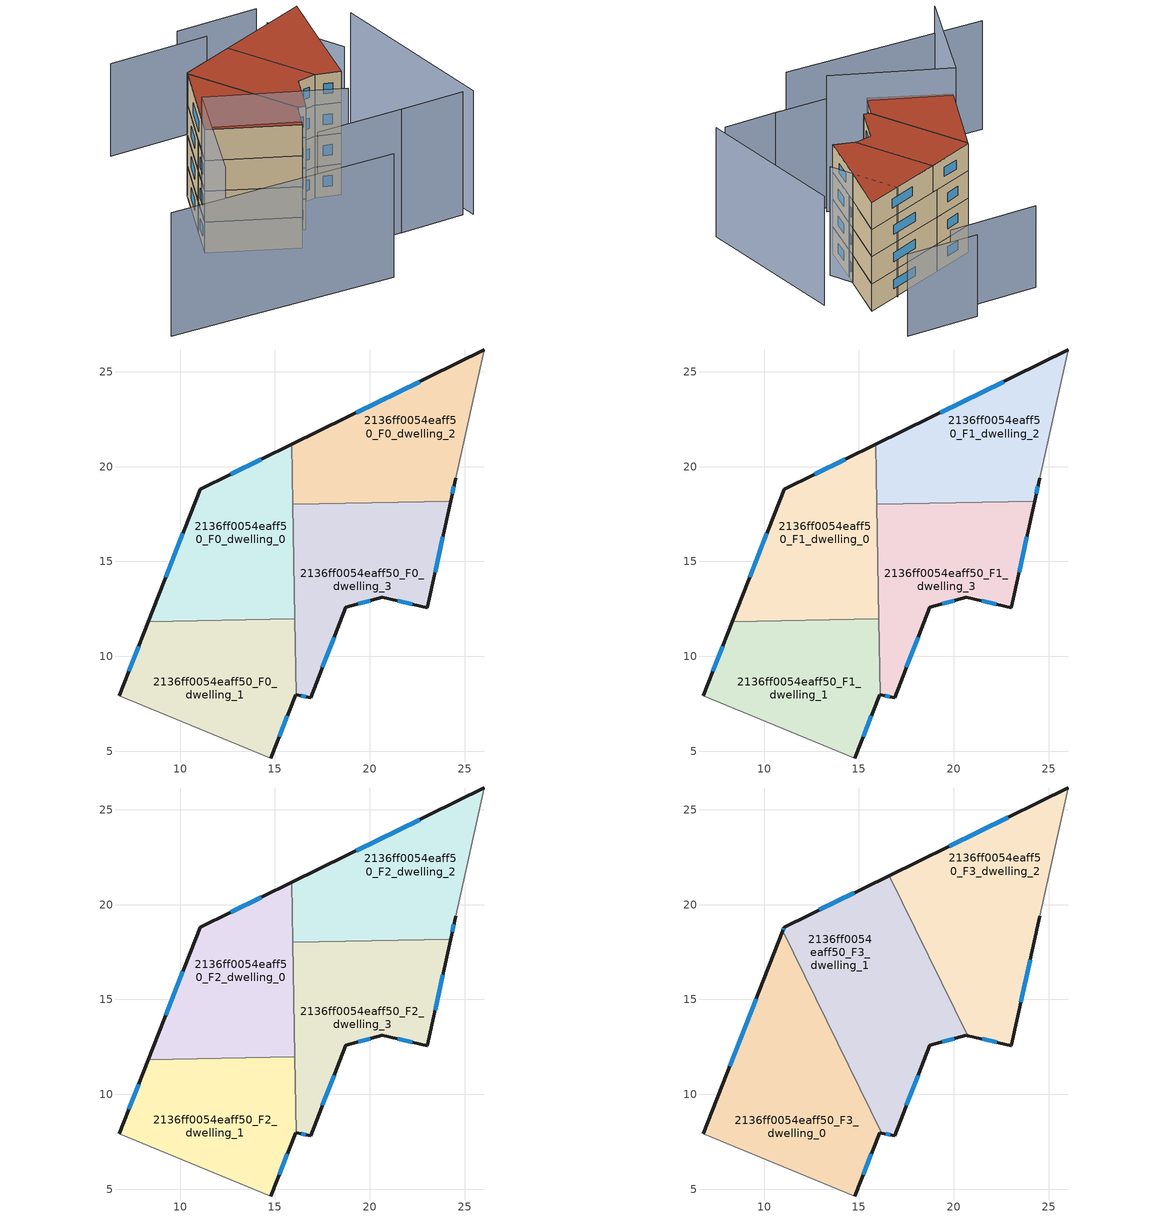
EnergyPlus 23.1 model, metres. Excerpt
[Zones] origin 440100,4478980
2136ff0054eaff50_F0_dwelling_0
 floor ground (EU_floor_Construction): 15.88,21.18 16.05,11.98 8.33,11.84 11.05,18.82 z0
 wall outside (EU_wall_Construction): 15.88,21.18 11.05,18.82 8.33,11.84 z0:3
 wall to 2136ff0054eaff50_F0_dwelling_1 (EU_wall_Construction): 8.33,11.84 16.05,11.98 z0:3
 wall to 2136ff0054eaff50_F0_dwelling_3 (EU_wall_Construction): 16.05,11.98 15.94,18.02 z0:3
 wall to 2136ff0054eaff50_F0_dwelling_2 (EU_wall_Construction): 15.94,18.02 15.88,21.18 z0:3
 window (EU_Window_Construction): 10.14,16.48 9.24,14.17 / 14.27,20.39 12.67,19.61 z1:2
2136ff0054eaff50_F0_dwelling_1
 floor ground (EU_floor_Construction): 16.05,11.98 16.12,7.97 16.1,7.97 14.79,4.64 6.79,7.92 8.33,11.84 z0
 wall outside (EU_wall_Construction): 8.33,11.84 6.79,7.92 / 14.79,4.64 16.1,7.97 16.12,7.97 z0:3
 wall adiabatic (EU_wall_Construction): 6.79,7.92 14.79,4.64 z0:3
 wall to 2136ff0054eaff50_F0_dwelling_3 (EU_wall_Construction): 16.12,7.97 16.05,11.98 z0:3
 window (EU_Window_Construction): 7.81,10.53 7.31,9.23 / 15.23,5.76 15.66,6.86 z1:2
2136ff0054eaff50_F0_dwelling_2
 floor ground (EU_floor_Construction): 26.03,26.14 24.51,19.37 24.25,18.17 15.94,18.02 15.88,21.18 z0
 wall outside (EU_wall_Construction): 26.03,26.14 15.88,21.18 / 24.25,18.17 24.51,19.37 z0:3
 wall adiabatic (EU_wall_Construction): 24.51,19.37 26.03,26.14 z0:3
 wall to 2136ff0054eaff50_F0_dwelling_3 (EU_wall_Construction): 15.94,18.02 24.25,18.17 z0:3
 window (EU_Window_Construction): 22.64,24.48 19.27,22.84 / 24.34,18.57 24.43,18.97 z1:2
2136ff0054eaff50_F0_dwelling_3
 floor ground (EU_floor_Construction): 24.25,18.17 23.03,12.57 20.66,13.11 18.74,12.59 16.88,7.82 16.12,7.97 15.94,18.02 z0
 wall outside (EU_wall_Construction): 16.12,7.97 16.88,7.82 18.74,12.59 20.66,13.11 23.03,12.57 24.25,18.17 z0:3
 window (EU_Window_Construction): 17.5,9.42 18.11,11 / 16.38,7.92 16.62,7.87 / 23.44,14.44 23.85,16.3 / 21.46,12.93 22.24,12.75 / 19.38,12.77 20.02,12.94 z1:2
2136ff0054eaff50_F1_dwelling_0
 floor to 2136ff0054eaff50_F0_dwelling_0 (EU_floor_Construction): 15.88,21.18 16.05,11.98 8.33,11.84 11.05,18.82 z3
 wall outside (EU_wall_Construction): 15.88,21.18 11.05,18.82 8.33,11.84 z3:6
 wall to 2136ff0054eaff50_F1_dwelling_1 (EU_wall_Construction): 8.33,11.84 16.05,11.98 z3:6
 wall to 2136ff0054eaff50_F1_dwelling_3 (EU_wall_Construction): 16.05,11.98 15.94,18.02 z3:6
 wall to 2136ff0054eaff50_F1_dwelling_2 (EU_wall_Construction): 15.94,18.02 15.88,21.18 z3:6
 window (EU_Window_Construction): 10.14,16.48 9.24,14.17 / 14.27,20.39 12.67,19.61 z4:5
2136ff0054eaff50_F1_dwelling_1
 floor to 2136ff0054eaff50_F0_dwelling_1 (EU_floor_Construction): 16.05,11.98 16.12,7.97 16.1,7.97 14.79,4.64 6.79,7.92 8.33,11.84 z3
 wall outside (EU_wall_Construction): 8.33,11.84 6.79,7.92 / 14.79,4.64 16.1,7.97 16.12,7.97 z3:6
 wall adiabatic (EU_wall_Construction): 6.79,7.92 14.79,4.64 z3:6
 wall to 2136ff0054eaff50_F1_dwelling_3 (EU_wall_Construction): 16.12,7.97 16.05,11.98 z3:6
 window (EU_Window_Construction): 7.81,10.53 7.31,9.23 / 15.23,5.76 15.66,6.86 z4:5
2136ff0054eaff50_F1_dwelling_2
 floor to 2136ff0054eaff50_F0_dwelling_2 (EU_floor_Construction): 26.03,26.14 24.51,19.37 24.25,18.17 15.94,18.02 15.88,21.18 z3
 wall outside (EU_wall_Construction): 26.03,26.14 15.88,21.18 / 24.25,18.17 24.51,19.37 z3:6
 wall adiabatic (EU_wall_Construction): 24.51,19.37 26.03,26.14 z3:6
 wall to 2136ff0054eaff50_F1_dwelling_3 (EU_wall_Construction): 15.94,18.02 24.25,18.17 z3:6
 window (EU_Window_Construction): 22.64,24.48 19.27,22.84 / 24.34,18.57 24.43,18.97 z4:5
2136ff0054eaff50_F1_dwelling_3
 floor to 2136ff0054eaff50_F0_dwelling_3 (EU_floor_Construction): 24.25,18.17 23.03,12.57 20.66,13.11 18.74,12.59 16.88,7.82 16.12,7.97 15.94,18.02 z3
 wall outside (EU_wall_Construction): 16.12,7.97 16.88,7.82 18.74,12.59 20.66,13.11 23.03,12.57 24.25,18.17 z3:6
 window (EU_Window_Construction): 17.5,9.42 18.11,11 / 16.38,7.92 16.62,7.87 / 23.44,14.44 23.85,16.3 / 21.46,12.93 22.24,12.75 / 19.38,12.77 20.02,12.94 z4:5
2136ff0054eaff50_F2_dwelling_0
 floor to 2136ff0054eaff50_F1_dwelling_0 (EU_floor_Construction): 15.88,21.18 16.05,11.98 8.33,11.84 11.05,18.82 z6
 wall outside (EU_wall_Construction): 15.88,21.18 11.05,18.82 8.33,11.84 z6:9
 wall to 2136ff0054eaff50_F2_dwelling_1 (EU_wall_Construction): 8.33,11.84 16.05,11.98 z6:9
 wall to 2136ff0054eaff50_F2_dwelling_3 (EU_wall_Construction): 16.05,11.98 15.94,18.02 z6:9
 wall to 2136ff0054eaff50_F2_dwelling_2 (EU_wall_Construction): 15.94,18.02 15.88,21.18 z6:9
 window (EU_Window_Construction): 10.14,16.48 9.24,14.17 / 14.27,20.39 12.67,19.61 z7:8
2136ff0054eaff50_F2_dwelling_1
 floor to 2136ff0054eaff50_F1_dwelling_1 (EU_floor_Construction): 16.05,11.98 16.12,7.97 16.1,7.97 14.79,4.64 6.79,7.92 8.33,11.84 z6
 wall outside (EU_wall_Construction): 8.33,11.84 6.79,7.92 / 14.79,4.64 16.1,7.97 16.12,7.97 z6:9
 wall adiabatic (EU_wall_Construction): 6.79,7.92 14.79,4.64 z6:9
 wall to 2136ff0054eaff50_F2_dwelling_3 (EU_wall_Construction): 16.12,7.97 16.05,11.98 z6:9
 window (EU_Window_Construction): 7.81,10.53 7.31,9.23 / 15.23,5.76 15.66,6.86 z7:8
2136ff0054eaff50_F2_dwelling_2
 floor to 2136ff0054eaff50_F1_dwelling_2 (EU_floor_Construction): 26.03,26.14 24.51,19.37 24.25,18.17 15.94,18.02 15.88,21.18 z6
 wall outside (EU_wall_Construction): 26.03,26.14 15.88,21.18 / 24.25,18.17 24.51,19.37 z6:9
 wall adiabatic (EU_wall_Construction): 24.51,19.37 26.03,26.14 z6:9
 wall to 2136ff0054eaff50_F2_dwelling_3 (EU_wall_Construction): 15.94,18.02 24.25,18.17 z6:9
 window (EU_Window_Construction): 22.64,24.48 19.27,22.84 / 24.34,18.57 24.43,18.97 z7:8
2136ff0054eaff50_F2_dwelling_3
 floor to 2136ff0054eaff50_F1_dwelling_3 (EU_floor_Construction): 24.25,18.17 23.03,12.57 20.66,13.11 18.74,12.59 16.88,7.82 16.12,7.97 15.94,18.02 z6
 wall outside (EU_wall_Construction): 16.12,7.97 16.88,7.82 18.74,12.59 20.66,13.11 23.03,12.57 24.25,18.17 z6:9
 window (EU_Window_Construction): 17.5,9.42 18.11,11 / 16.38,7.92 16.62,7.87 / 23.44,14.44 23.85,16.3 / 21.46,12.93 22.24,12.75 / 19.38,12.77 20.02,12.94 z7:8
2136ff0054eaff50_F3_dwelling_0
 floor to 2136ff0054eaff50_F2_dwelling_1 (EU_floor_Construction): 14.24,11.95 16.12,8.09 16.12,7.97 16.1,7.97 14.79,4.64 6.79,7.92 8.33,11.84 z9
 floor to 2136ff0054eaff50_F2_dwelling_0 (EU_floor_Construction): 10.98,18.62 14.24,11.95 8.33,11.84 z9
 wall outside (EU_wall_Construction): 14.79,4.64 16.1,7.97 16.19,7.96 / 10.98,18.62 6.79,7.92 z9:12
 wall to 2136ff0054eaff50_F3_dwelling_1 (EU_wall_Construction): 16.19,7.96 10.98,18.62 z9:12
 wall adiabatic (EU_wall_Construction): 6.79,7.92 14.79,4.64 z9:12
 window (EU_Window_Construction): 15.23,5.76 15.66,6.86 / 9.58,15.04 8.19,11.49 z10:11
 roof outside (EU_roof_Construction): 14.79,4.64 16.1,7.97 16.19,7.96 10.98,18.62 6.79,7.92 z12
2136ff0054eaff50_F3_dwelling_1
 floor to 2136ff0054eaff50_F2_dwelling_0 (EU_floor_Construction): 15.88,21.18 16.05,11.98 14.24,11.95 10.98,18.62 11.05,18.82 z9
 floor to 2136ff0054eaff50_F2_dwelling_3 (EU_floor_Construction): 18.3,18.06 20.73,13.1 20.66,13.11 18.74,12.59 16.88,7.82 16.19,7.96 16.12,8.09 15.94,18.02 z9
 floor to 2136ff0054eaff50_F2_dwelling_2 (EU_floor_Construction): 16.6,21.53 18.3,18.06 15.94,18.02 15.88,21.18 z9
 floor to 2136ff0054eaff50_F2_dwelling_1 (EU_floor_Construction): 16.05,11.98 16.12,8.09 14.24,11.95 z9
 wall outside (EU_wall_Construction): 16.19,7.96 16.88,7.82 18.74,12.59 20.66,13.11 20.73,13.1 / 16.6,21.53 11.05,18.82 10.98,18.62 z9:12
 wall to 2136ff0054eaff50_F3_dwelling_2 (EU_wall_Construction): 20.73,13.1 16.6,21.53 z9:12
 window (EU_Window_Construction): 17.5,9.42 18.11,11 / 16.42,7.91 16.65,7.87 / 11.03,18.75 11,18.68 / 14.75,20.62 12.91,19.72 / 19.38,12.77 20.02,12.94 z10:11
 roof outside (EU_roof_Construction): 16.88,7.82 18.74,12.59 20.66,13.11 20.73,13.1 16.6,21.53 11.05,18.82 10.98,18.62 16.19,7.96 z12
2136ff0054eaff50_F3_dwelling_2
 floor to 2136ff0054eaff50_F2_dwelling_2 (EU_floor_Construction): 26.03,26.14 24.51,19.37 24.25,18.17 18.3,18.06 16.6,21.53 z9
 floor to 2136ff0054eaff50_F2_dwelling_3 (EU_floor_Construction): 24.25,18.17 23.03,12.57 20.73,13.1 18.3,18.06 z9
 wall outside (EU_wall_Construction): 26.03,26.14 16.6,21.53 / 20.73,13.1 23.03,12.57 24.51,19.37 z9:12
 wall adiabatic (EU_wall_Construction): 24.51,19.37 26.03,26.14 z9:12
 window (EU_Window_Construction): 22.88,24.6 19.75,23.07 / 23.53,14.84 24.02,17.1 / 21.5,12.92 22.26,12.75 z10:11
 roof outside (EU_roof_Construction): 23.03,12.57 24.51,19.37 26.03,26.14 16.6,21.53 20.73,13.1 z12
shading: -3.94,-5.5 18.99,-4.38 / 15.23,2.69 24.47,3.27 / 23.93,3.22 30.42,3.81 / 31.29,3.53 29.51,22.62 / 25.69,16.87 22.15,24.4 z0:12; 1.64,-5.23 6.72,8.33 / 6.72,8.33 18.88,3.77 z0:15; 25.67,32.88 17.39,32.18 / 19.18,30.02 9.07,29.16 z0:9
[Building]
EU S2 Campaign: North Axis=0; Terrain=City; Solar Distribution=FullExterior
[Site:Location]
Madrid: Latitude=40.5; Longitude=-3.5; Time Zone=1; Elevation=609
[SizingPeriod:WeatherFileDays]
AnnualSizingPeriod: Begin Month=1; Begin Day of Month=1; End Month=12; End Day of Month=31; Day of Week for Start Day=Monday; Use Weather File Daylight Saving Period=No; Use Weather File Rain and Snow Indicators=No
[MATERIAL]
EU_InternalMass_Material: Roughness=MediumRough; Thickness=0.1; Conductivity=1; Density=1800; Specific Heat=900; Thermal Absorptance=0.9; Solar Absorptance=0.7; Visible Absorptance=0.7
[MATERIAL:NOMASS] Roughness=MediumRough; Thermal Absorptance=0.9; Solar Absorptance=0.7; Visible Absorptance=0.7
Name | Thermal Resistance
EU_wall_NoMass | 0.459673
EU_roof_NoMass | 0.495815
EU_floor_NoMass | 0.788942
[WINDOWMATERIAL:SIMPLEGLAZINGSYSTEM]
EU_Window_SimpleGlazing: UFactor=4.26103; Solar Heat Gain Coefficient=0.85; Visible Transmittance=0.85
[CONSTRUCTION]
EU_wall_Construction: EU_wall_NoMass
EU_roof_Construction: EU_roof_NoMass
EU_floor_Construction: EU_floor_NoMass
EU_InternalMass_Construction: EU_InternalMass_Material
EU_Window_Construction: EU_Window_SimpleGlazing
[ZONE] Type=1; Multiplier=1; Ceiling Height=autocalculate; Floor Area=autocalculate; Part of Total Floor Area=Yes
Name | Volume
2136ff0054eaff50_F0_dwelling_0; 2136ff0054eaff50_F1_dwelling_0; 2136ff0054eaff50_F2_dwelling_0 | 147.5
2136ff0054eaff50_F3_dwelling_0 | 196.664
2136ff0054eaff50_F0_dwelling_1; 2136ff0054eaff50_F1_dwelling_1; 2136ff0054eaff50_F2_dwelling_1; 2136ff0054eaff50_F0_dwelling_3; 2136ff0054eaff50_F1_dwelling_3; 2136ff0054eaff50_F2_dwelling_3 | 147.491
2136ff0054eaff50_F3_dwelling_1 | 196.652
2136ff0054eaff50_F0_dwelling_2; 2136ff0054eaff50_F1_dwelling_2; 2136ff0054eaff50_F2_dwelling_2 | 147.496
2136ff0054eaff50_F3_dwelling_2 | 196.653
[INTERNALMASS] Construction=EU_InternalMass_Construction
Name | Zone or ZoneList | Surface Area
2136ff0054eaff50_F0_dwelling_0_EU_InternalMass | 2136ff0054eaff50_F0_dwelling_0 | 49.1695
2136ff0054eaff50_F0_dwelling_1_EU_InternalMass | 2136ff0054eaff50_F0_dwelling_1 | 49.1633
2136ff0054eaff50_F0_dwelling_2_EU_InternalMass | 2136ff0054eaff50_F0_dwelling_2 | 49.1653
2136ff0054eaff50_F0_dwelling_3_EU_InternalMass | 2136ff0054eaff50_F0_dwelling_3 | 49.1639
2136ff0054eaff50_F1_dwelling_0_EU_InternalMass | 2136ff0054eaff50_F1_dwelling_0 | 49.1695
2136ff0054eaff50_F1_dwelling_1_EU_InternalMass | 2136ff0054eaff50_F1_dwelling_1 | 49.1633
2136ff0054eaff50_F1_dwelling_2_EU_InternalMass | 2136ff0054eaff50_F1_dwelling_2 | 49.1653
2136ff0054eaff50_F1_dwelling_3_EU_InternalMass | 2136ff0054eaff50_F1_dwelling_3 | 49.1639
2136ff0054eaff50_F2_dwelling_0_EU_InternalMass | 2136ff0054eaff50_F2_dwelling_0 | 49.1695
2136ff0054eaff50_F2_dwelling_1_EU_InternalMass | 2136ff0054eaff50_F2_dwelling_1 | 49.1633
2136ff0054eaff50_F2_dwelling_2_EU_InternalMass | 2136ff0054eaff50_F2_dwelling_2 | 49.1653
2136ff0054eaff50_F2_dwelling_3_EU_InternalMass | 2136ff0054eaff50_F2_dwelling_3 | 49.1639
2136ff0054eaff50_F3_dwelling_0_EU_InternalMass | 2136ff0054eaff50_F3_dwelling_0 | 65.5544
2136ff0054eaff50_F3_dwelling_1_EU_InternalMass | 2136ff0054eaff50_F3_dwelling_1 | 65.5505
2136ff0054eaff50_F3_dwelling_2_EU_InternalMass | 2136ff0054eaff50_F3_dwelling_2 | 65.551
[OTHEREQUIPMENT] Fuel Type=Electricity; Design Level Calculation Method=Watts/Area; Power per Zone Floor Area=1; Fraction Latent=0; Fraction Radiant=0; Fraction Lost=0; Carbon Dioxide Generation Rate=0; EndUse Subcategory=EU_Step8_InternalGains
Name | Zone or ZoneList or Space or SpaceList | Schedule
EU_Step8_InternalGain_2136ff0054eaff50_F0_dwelling_0_f000 | 2136ff0054eaff50_F0_dwelling_0 | EU_Step8_GainSchedule_2136ff0054eaff50_F0_dwelling_0_f000
EU_Step8_InternalGain_2136ff0054eaff50_F0_dwelling_1_f000 | 2136ff0054eaff50_F0_dwelling_1 | EU_Step8_GainSchedule_2136ff0054eaff50_F0_dwelling_1_f000
EU_Step8_InternalGain_2136ff0054eaff50_F0_dwelling_2_f000 | 2136ff0054eaff50_F0_dwelling_2 | EU_Step8_GainSchedule_2136ff0054eaff50_F0_dwelling_2_f000
EU_Step8_InternalGain_2136ff0054eaff50_F0_dwelling_3_f000 | 2136ff0054eaff50_F0_dwelling_3 | EU_Step8_GainSchedule_2136ff0054eaff50_F0_dwelling_3_f000
EU_Step8_InternalGain_2136ff0054eaff50_F1_dwelling_0_f000 | 2136ff0054eaff50_F1_dwelling_0 | EU_Step8_GainSchedule_2136ff0054eaff50_F1_dwelling_0_f000
EU_Step8_InternalGain_2136ff0054eaff50_F1_dwelling_1_f000 | 2136ff0054eaff50_F1_dwelling_1 | EU_Step8_GainSchedule_2136ff0054eaff50_F1_dwelling_1_f000
EU_Step8_InternalGain_2136ff0054eaff50_F1_dwelling_2_f000 | 2136ff0054eaff50_F1_dwelling_2 | EU_Step8_GainSchedule_2136ff0054eaff50_F1_dwelling_2_f000
EU_Step8_InternalGain_2136ff0054eaff50_F1_dwelling_3_f000 | 2136ff0054eaff50_F1_dwelling_3 | EU_Step8_GainSchedule_2136ff0054eaff50_F1_dwelling_3_f000
EU_Step8_InternalGain_2136ff0054eaff50_F2_dwelling_0_f000 | 2136ff0054eaff50_F2_dwelling_0 | EU_Step8_GainSchedule_2136ff0054eaff50_F2_dwelling_0_f000
EU_Step8_InternalGain_2136ff0054eaff50_F2_dwelling_1_f000 | 2136ff0054eaff50_F2_dwelling_1 | EU_Step8_GainSchedule_2136ff0054eaff50_F2_dwelling_1_f000
EU_Step8_InternalGain_2136ff0054eaff50_F2_dwelling_2_f000 | 2136ff0054eaff50_F2_dwelling_2 | EU_Step8_GainSchedule_2136ff0054eaff50_F2_dwelling_2_f000
EU_Step8_InternalGain_2136ff0054eaff50_F2_dwelling_3_f000 | 2136ff0054eaff50_F2_dwelling_3 | EU_Step8_GainSchedule_2136ff0054eaff50_F2_dwelling_3_f000
EU_Step8_InternalGain_2136ff0054eaff50_F3_dwelling_0_f000 | 2136ff0054eaff50_F3_dwelling_0 | EU_Step8_GainSchedule_2136ff0054eaff50_F3_dwelling_0_f000
EU_Step8_InternalGain_2136ff0054eaff50_F3_dwelling_1_f000 | 2136ff0054eaff50_F3_dwelling_1 | EU_Step8_GainSchedule_2136ff0054eaff50_F3_dwelling_1_f000
EU_Step8_InternalGain_2136ff0054eaff50_F3_dwelling_2_f000 | 2136ff0054eaff50_F3_dwelling_2 | EU_Step8_GainSchedule_2136ff0054eaff50_F3_dwelling_2_f000
[ZONEVENTILATION:DESIGNFLOWRATE] Schedule=EU_AlwaysOn; Design Flow Rate Calculation Method=AirChanges/Hour; Air Changes per Hour=0.719161; Ventilation Type=Natural; Fan Pressure Rise=0; Fan Total Efficiency=1; Constant Term Coefficient=1; Temperature Term Coefficient=0; Velocity Term Coefficient=0; Velocity Squared Term Coefficient=0; Minimum Indoor Temperature=-100; Maximum Indoor Temperature=100; Delta Temperature=-100; Minimum Outdoor Temperature=-100; Maximum Outdoor Temperature=100; Maximum Wind Speed=40
Name | Zone or ZoneList or Space or SpaceList
EU_ConstantAir_2136ff0054eaff50_F0_dwelling_0 | 2136ff0054eaff50_F0_dwelling_0
EU_ConstantAir_2136ff0054eaff50_F0_dwelling_1 | 2136ff0054eaff50_F0_dwelling_1
EU_ConstantAir_2136ff0054eaff50_F0_dwelling_2 | 2136ff0054eaff50_F0_dwelling_2
EU_ConstantAir_2136ff0054eaff50_F0_dwelling_3 | 2136ff0054eaff50_F0_dwelling_3
EU_ConstantAir_2136ff0054eaff50_F1_dwelling_0 | 2136ff0054eaff50_F1_dwelling_0
EU_ConstantAir_2136ff0054eaff50_F1_dwelling_1 | 2136ff0054eaff50_F1_dwelling_1
EU_ConstantAir_2136ff0054eaff50_F1_dwelling_2 | 2136ff0054eaff50_F1_dwelling_2
EU_ConstantAir_2136ff0054eaff50_F1_dwelling_3 | 2136ff0054eaff50_F1_dwelling_3
EU_ConstantAir_2136ff0054eaff50_F2_dwelling_0 | 2136ff0054eaff50_F2_dwelling_0
EU_ConstantAir_2136ff0054eaff50_F2_dwelling_1 | 2136ff0054eaff50_F2_dwelling_1
EU_ConstantAir_2136ff0054eaff50_F2_dwelling_2 | 2136ff0054eaff50_F2_dwelling_2
EU_ConstantAir_2136ff0054eaff50_F2_dwelling_3 | 2136ff0054eaff50_F2_dwelling_3
EU_ConstantAir_2136ff0054eaff50_F3_dwelling_0 | 2136ff0054eaff50_F3_dwelling_0
EU_ConstantAir_2136ff0054eaff50_F3_dwelling_1 | 2136ff0054eaff50_F3_dwelling_1
EU_ConstantAir_2136ff0054eaff50_F3_dwelling_2 | 2136ff0054eaff50_F3_dwelling_2
[HVACTEMPLATE:THERMOSTAT] Constant Heating Setpoint=20; Constant Cooling Setpoint=50
EU_HeatOnly_2136ff0054eaff50_F0_dwelling_0; EU_HeatOnly_2136ff0054eaff50_F0_dwelling_1; EU_HeatOnly_2136ff0054eaff50_F0_dwelling_2; EU_HeatOnly_2136ff0054eaff50_F0_dwelling_3; EU_HeatOnly_2136ff0054eaff50_F1_dwelling_0; EU_HeatOnly_2136ff0054eaff50_F1_dwelling_1; EU_HeatOnly_2136ff0054eaff50_F1_dwelling_2; EU_HeatOnly_2136ff0054eaff50_F1_dwelling_3; EU_HeatOnly_2136ff0054eaff50_F2_dwelling_0; EU_HeatOnly_2136ff0054eaff50_F2_dwelling_1; EU_HeatOnly_2136ff0054eaff50_F2_dwelling_2; EU_HeatOnly_2136ff0054eaff50_F2_dwelling_3; EU_HeatOnly_2136ff0054eaff50_F3_dwelling_0; EU_HeatOnly_2136ff0054eaff50_F3_dwelling_1; EU_HeatOnly_2136ff0054eaff50_F3_dwelling_2
[HVACTEMPLATE:ZONE:IDEALLOADSAIRSYSTEM] System Availability Schedule=EU_AlwaysOn; Maximum Heating Supply Air Temperature=50; Minimum Cooling Supply Air Temperature=13; Maximum Heating Supply Air Humidity Ratio=0.0156; Minimum Cooling Supply Air Humidity Ratio=0.0077; Heating Limit=NoLimit; Cooling Limit=NoLimit; Heating Availability Schedule=EU_AlwaysOn; Cooling Availability Schedule=EU_CoolingOff; Dehumidification Control Type=ConstantSensibleHeatRatio; Cooling Sensible Heat Ratio=0.7; Dehumidification Setpoint=60; Humidification Control Type=None; Humidification Setpoint=30; Outdoor Air Method=None; Outdoor Air Flow Rate per Person=0.00944; Outdoor Air Flow Rate per Zone Floor Area=0; Outdoor Air Flow Rate per Zone=0; Demand Controlled Ventilation Type=None; Outdoor Air Economizer Type=NoEconomizer; Heat Recovery Type=None; Sensible Heat Recovery Effectiveness=0.7; Latent Heat Recovery Effectiveness=0.65
Name | Template Thermostat
2136ff0054eaff50_F0_dwelling_0 | EU_HeatOnly_2136ff0054eaff50_F0_dwelling_0
2136ff0054eaff50_F0_dwelling_1 | EU_HeatOnly_2136ff0054eaff50_F0_dwelling_1
2136ff0054eaff50_F0_dwelling_2 | EU_HeatOnly_2136ff0054eaff50_F0_dwelling_2
2136ff0054eaff50_F0_dwelling_3 | EU_HeatOnly_2136ff0054eaff50_F0_dwelling_3
2136ff0054eaff50_F1_dwelling_0 | EU_HeatOnly_2136ff0054eaff50_F1_dwelling_0
2136ff0054eaff50_F1_dwelling_1 | EU_HeatOnly_2136ff0054eaff50_F1_dwelling_1
2136ff0054eaff50_F1_dwelling_2 | EU_HeatOnly_2136ff0054eaff50_F1_dwelling_2
2136ff0054eaff50_F1_dwelling_3 | EU_HeatOnly_2136ff0054eaff50_F1_dwelling_3
2136ff0054eaff50_F2_dwelling_0 | EU_HeatOnly_2136ff0054eaff50_F2_dwelling_0
2136ff0054eaff50_F2_dwelling_1 | EU_HeatOnly_2136ff0054eaff50_F2_dwelling_1
2136ff0054eaff50_F2_dwelling_2 | EU_HeatOnly_2136ff0054eaff50_F2_dwelling_2
2136ff0054eaff50_F2_dwelling_3 | EU_HeatOnly_2136ff0054eaff50_F2_dwelling_3
2136ff0054eaff50_F3_dwelling_0 | EU_HeatOnly_2136ff0054eaff50_F3_dwelling_0
2136ff0054eaff50_F3_dwelling_1 | EU_HeatOnly_2136ff0054eaff50_F3_dwelling_1
2136ff0054eaff50_F3_dwelling_2 | EU_HeatOnly_2136ff0054eaff50_F3_dwelling_2
[SIZING:ZONE] Zone Cooling Design Supply Air Temperature Input Method=SupplyAirTemperature; Zone Cooling Design Supply Air Temperature=13; Zone Heating Design Supply Air Temperature Input Method=SupplyAirTemperature; Zone Heating Design Supply Air Temperature=50; Zone Cooling Design Supply Air Humidity Ratio=0.008; Zone Heating Design Supply Air Humidity Ratio=0.008; Cooling Design Air Flow Method=DesignDay; Cooling Design Air Flow Rate=0; Cooling Minimum Air Flow per Zone Floor Area=0.000762; Cooling Minimum Air Flow=0; Cooling Minimum Air Flow Fraction=0.2; Heating Design Air Flow Method=DesignDay; Heating Design Air Flow Rate=0; Heating Maximum Air Flow per Zone Floor Area=0.002032; Heating Maximum Air Flow=0.141576; Heating Maximum Air Flow Fraction=0.3; Account for Dedicated Outdoor Air System=No; Dedicated Outdoor Air System Control Strategy=NeutralSupplyAir; Dedicated Outdoor Air Low Setpoint Temperature for Design=autosize; Dedicated Outdoor Air High Setpoint Temperature for Design=autosize; Zone Load Sizing Method=Sensible Load Only No Latent Load; Zone Latent Cooling Design Supply Air Humidity Ratio Input Method=HumidityRatioDifference; Zone Cooling Design Supply Air Humidity Ratio Difference=0.005; Zone Latent Heating Design Supply Air Humidity Ratio Input Method=HumidityRatioDifference; Zone Humidification Design Supply Air Humidity Ratio Difference=0.005
2136ff0054eaff50_F0_dwelling_0; 2136ff0054eaff50_F0_dwelling_1; 2136ff0054eaff50_F0_dwelling_2; 2136ff0054eaff50_F0_dwelling_3; 2136ff0054eaff50_F1_dwelling_0; 2136ff0054eaff50_F1_dwelling_1; 2136ff0054eaff50_F1_dwelling_2; 2136ff0054eaff50_F1_dwelling_3; 2136ff0054eaff50_F2_dwelling_0; 2136ff0054eaff50_F2_dwelling_1; 2136ff0054eaff50_F2_dwelling_2; 2136ff0054eaff50_F2_dwelling_3; 2136ff0054eaff50_F3_dwelling_0; 2136ff0054eaff50_F3_dwelling_1; 2136ff0054eaff50_F3_dwelling_2
[SCHEDULE:CONSTANT]
Name | Hourly Value
EU_AlwaysOn | 1
EU_CoolingOff | 0
[SCHEDULE:FILE] Column Number=1; Rows to Skip at Top=0; Number of Hours of Data=8760; Column Separator=Comma; Interpolate to Timestep=No; Minutes per Item=60; Adjust Schedule for Daylight Savings=Yes
Name | File
EU_Step8_GainSchedule_2136ff0054eaff50_F0_dwelling_0_f000 | ../../schedules/2136ff0054eaff50/2136ff0054eaff50_F0_dwelling_0_f000_gain.csv
EU_Step8_GainSchedule_2136ff0054eaff50_F0_dwelling_1_f000 | ../../schedules/2136ff0054eaff50/2136ff0054eaff50_F0_dwelling_1_f000_gain.csv
EU_Step8_GainSchedule_2136ff0054eaff50_F0_dwelling_2_f000 | ../../schedules/2136ff0054eaff50/2136ff0054eaff50_F0_dwelling_2_f000_gain.csv
EU_Step8_GainSchedule_2136ff0054eaff50_F0_dwelling_3_f000 | ../../schedules/2136ff0054eaff50/2136ff0054eaff50_F0_dwelling_3_f000_gain.csv
EU_Step8_GainSchedule_2136ff0054eaff50_F1_dwelling_0_f000 | ../../schedules/2136ff0054eaff50/2136ff0054eaff50_F1_dwelling_0_f000_gain.csv
EU_Step8_GainSchedule_2136ff0054eaff50_F1_dwelling_1_f000 | ../../schedules/2136ff0054eaff50/2136ff0054eaff50_F1_dwelling_1_f000_gain.csv
EU_Step8_GainSchedule_2136ff0054eaff50_F1_dwelling_2_f000 | ../../schedules/2136ff0054eaff50/2136ff0054eaff50_F1_dwelling_2_f000_gain.csv
EU_Step8_GainSchedule_2136ff0054eaff50_F1_dwelling_3_f000 | ../../schedules/2136ff0054eaff50/2136ff0054eaff50_F1_dwelling_3_f000_gain.csv
EU_Step8_GainSchedule_2136ff0054eaff50_F2_dwelling_0_f000 | ../../schedules/2136ff0054eaff50/2136ff0054eaff50_F2_dwelling_0_f000_gain.csv
EU_Step8_GainSchedule_2136ff0054eaff50_F2_dwelling_1_f000 | ../../schedules/2136ff0054eaff50/2136ff0054eaff50_F2_dwelling_1_f000_gain.csv
EU_Step8_GainSchedule_2136ff0054eaff50_F2_dwelling_2_f000 | ../../schedules/2136ff0054eaff50/2136ff0054eaff50_F2_dwelling_2_f000_gain.csv
EU_Step8_GainSchedule_2136ff0054eaff50_F2_dwelling_3_f000 | ../../schedules/2136ff0054eaff50/2136ff0054eaff50_F2_dwelling_3_f000_gain.csv
EU_Step8_GainSchedule_2136ff0054eaff50_F3_dwelling_0_f000 | ../../schedules/2136ff0054eaff50/2136ff0054eaff50_F3_dwelling_0_f000_gain.csv
EU_Step8_GainSchedule_2136ff0054eaff50_F3_dwelling_1_f000 | ../../schedules/2136ff0054eaff50/2136ff0054eaff50_F3_dwelling_1_f000_gain.csv
EU_Step8_GainSchedule_2136ff0054eaff50_F3_dwelling_2_f000 | ../../schedules/2136ff0054eaff50/2136ff0054eaff50_F3_dwelling_2_f000_gain.csv
